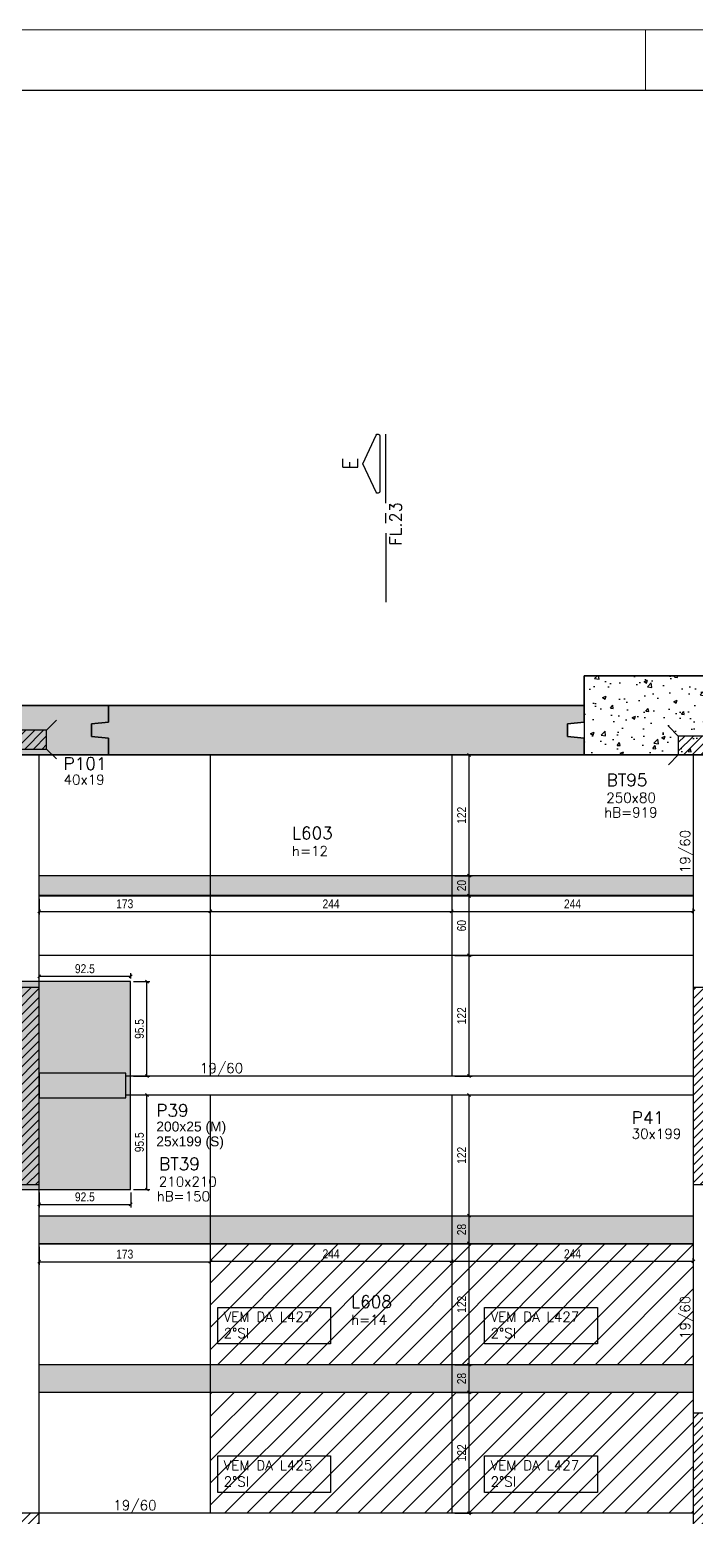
# Model space of a CAD drawing. Extents: x 1860 to 8661, y -614 to 3837.
# Drawn here: x 4656 to 5329, y 2336 to 3837 of the extents above; entities that cross this region are included whole.
import ezdxf
from ezdxf.enums import TextEntityAlignment as Align

# ---------------------------------------------------------------- set-up
doc = ezdxf.new("R2010")
doc.units = 0
for name, color, linetype in [('COTA', 241, 'Continuous'), ('F-AUX-RED', 1, 'Continuous'), ('F-BLOCOS', 3, 'Continuous'), ('F-BLOCOS-DIM', 2, 'Continuous'), ('F-BLOCOS-HACH', 1, 'Continuous'), ('F-BLOCOS-NOME', 3, 'Continuous'), ('F-CORTE-INDICAÇÃO', 4, 'Continuous'), ('F-LAJES-DIM', 2, 'Continuous'), ('F-LAJES-NOME', 4, 'Continuous'), ('F-PILARES-DIM', 172, 'Continuous'), ('F-PILARES-HACH', 174, 'Continuous'), ('F-PILARES-M', 170, 'Continuous'), ('F-PILARES-N', 170, 'Continuous'), ('F-PILARES-NASCE', 4, 'Continuous'), ('F-PILARES-NOME', 170, 'Continuous'), ('F-PILARES-S', 170, 'Continuous'), ('F-PILARES-V', 170, 'Continuous'), ('F-SOLIDO-EST', 252, 'Continuous'), ('F-VIGAS', 3, 'Continuous'), ('F-VIGAS-DIM', 2, 'Continuous'), ('Painéis', 200, 'Continuous')]:
    doc.layers.add(name, color=color, linetype=linetype)
doc.layers.add('FOLHA', color=255, linetype='Continuous', lineweight=5)
doc.layers.add('Hachura', color=251, linetype='Continuous', lineweight=9)
doc.styles.add('COTA TECNICA-50', font='techl___.ttf', dxfattribs={"height": 9})
doc.styles.add('MCP', font='romans.shx')
doc.styles.add('ROMANS', font='romans.shx')
doc.styles.get("Standard").update_dxf_attribs({"font": 'arial.ttf'})
doc.dimstyles.new('COTA PAINEL-50', dxfattribs={"dimtxt": 9, "dimasz": 3, "dimexe": 3, "dimexo": 3, "dimgap": 3, "dimtad": 1, "dimdec": 1, "dimzin": 12, "dimdsep": 46, "dimtxsty": 'COTA TECNICA-50', "dimblk1": 'OBLIQUE', "dimblk2": 'OBLIQUE', "dimsah": 1, "dimcen": 0.9, "dimclrd": 4, "dimclre": 4, "dimclrt": 240, "dimadec": 1, "dimazin": 3, "dimtfac": 1, "dimtdec": 1, "dimtmove": 0, "dimatfit": 3, "dimfxl": 1, "dimtolj": 1, "dimtzin": 12, "dimarcsym": 0})
pattern_1 = [(45, (4050.8626, 11455.262), (-4.4194174, 4.4194174), [])]

# ---------------------------------------------------------------- blocks, each defined once
blk = doc.blocks.new('*U79')
at = {"layer": 'F-CORTE-INDICAÇÃO'}
for p, q in [((70, 0), (0, 0)), ((80, 0), (90, 0)), ((100, 0), (170, 0))]:
    blk.add_line(p, q, dxfattribs=at)
blk.add_lwpolyline([(112, 6, -0.802585), (111.2, 9.8), (140, 23.3), (168.8, 9.8, -0.802585), (168, 6)], format="xyb", close=True, dxfattribs=at)
at = {"layer": 'F-CORTE-INDICAÇÃO', "style": 'ROMANS'}
blk.add_attdef('CORTE', text='', height=15, dxfattribs=at).set_placement((140, 35.8), align=Align.MIDDLE_CENTER)
at = {"layer": 'F-CORTE-INDICAÇÃO', "color": 2, "style": 'ROMANS'}
blk.add_attdef('FOLHA', text='', height=12, dxfattribs=at).set_placement((79.3, -10), align=Align.MIDDLE_CENTER)
blk = doc.blocks.new('_Oblique')
at = {"color": 0, "linetype": 'ByBlock', "lineweight": -2}
blk.add_line((-0.5, -0.5), (0.5, 0.5), dxfattribs=at)
blk = doc.blocks.new('*D1399')
at = {"layer": 'Defpoints', "color": 0, "transparency": 16777216}
for p in [(4665.9, 2610.8), (4838.9, 2610.8), (4838.9, 2592.8)]:
    blk.add_point(p, dxfattribs=at)
at = {"layer": 'Painéis', "color": 4, "lineweight": -2, "transparency": 16777216}
for p, q in [((4665.9, 2607.8), (4665.9, 2589.8)), ((4838.9, 2607.8), (4838.9, 2589.8)), ((4665.9, 2592.8), (4838.9, 2592.8))]:
    blk.add_line(p, q, dxfattribs=at)
at = {"layer": 'Painéis', "color": 4, "lineweight": -2, "transparency": 16777216, "xscale": 3, "yscale": 3, "zscale": 3, "rotation": 180}
blk.add_blockref('_Oblique', (4665.9, 2592.8), dxfattribs=at)
at = {"layer": 'Painéis', "color": 4, "lineweight": -2, "transparency": 16777216, "xscale": 3, "yscale": 3, "zscale": 3}
blk.add_blockref('_Oblique', (4838.9, 2592.8), dxfattribs=at)
at = {"layer": 'Painéis', "color": 240, "transparency": 16777216, "insert": (4752.4, 2600.5), "char_height": 9, "attachment_point": 5, "style": 'COTA TECNICA-50'}
blk.add_mtext('\\A1;173', dxfattribs=at)
blk = doc.blocks.new('*D1400')
at = {"layer": 'Defpoints', "color": 0, "transparency": 16777216}
for p in [(4838.9, 2611.3), (5082.9, 2593.3), (5082.9, 2593.3)]:
    blk.add_point(p, dxfattribs=at)
at = {"layer": 'Painéis', "color": 4, "lineweight": -2, "transparency": 16777216}
for p, q in [((4838.9, 2608.3), (4838.9, 2590.3)), ((4838.9, 2593.3), (5082.9, 2593.3))]:
    blk.add_line(p, q, dxfattribs=at)
at = {"layer": 'Painéis', "color": 4, "lineweight": -2, "transparency": 16777216, "xscale": 3, "yscale": 3, "zscale": 3, "rotation": 180}
blk.add_blockref('_Oblique', (4838.9, 2593.3), dxfattribs=at)
at = {"layer": 'Painéis', "color": 4, "lineweight": -2, "transparency": 16777216, "xscale": 3, "yscale": 3, "zscale": 3}
blk.add_blockref('_Oblique', (5082.9, 2593.3), dxfattribs=at)
at = {"layer": 'Painéis', "color": 240, "transparency": 16777216, "insert": (4960.9, 2600.9), "char_height": 9, "attachment_point": 5, "style": 'COTA TECNICA-50'}
blk.add_mtext('\\A1;244', dxfattribs=at)
blk = doc.blocks.new('*D1401')
at = {"layer": 'Defpoints', "color": 0, "transparency": 16777216}
for p in [(5082.9, 2593.3), (5326.9, 2593.3), (5326.9, 2591.3)]:
    blk.add_point(p, dxfattribs=at)
at = {"layer": 'Painéis', "color": 4, "lineweight": -2, "transparency": 16777216}
for p, q in [((5082.9, 2593.3), (5326.9, 2593.3)), ((5326.9, 2594.3), (5326.9, 2596.3))]:
    blk.add_line(p, q, dxfattribs=at)
at = {"layer": 'Painéis', "color": 4, "lineweight": -2, "transparency": 16777216, "xscale": 3, "yscale": 3, "zscale": 3, "rotation": 180}
blk.add_blockref('_Oblique', (5082.9, 2593.3), dxfattribs=at)
at = {"layer": 'Painéis', "color": 4, "lineweight": -2, "transparency": 16777216, "xscale": 3, "yscale": 3, "zscale": 3}
blk.add_blockref('_Oblique', (5326.9, 2593.3), dxfattribs=at)
at = {"layer": 'Painéis', "color": 240, "transparency": 16777216, "insert": (5204.9, 2600.9), "char_height": 9, "attachment_point": 5, "style": 'COTA TECNICA-50'}
blk.add_mtext('\\A1;244', dxfattribs=at)
blk = doc.blocks.new('*D1411')
at = {"layer": 'Defpoints', "color": 0, "transparency": 16777216}
for p in [(5082.9, 2460.8), (5100.4, 2460.8), (5082.9, 2338.8)]:
    blk.add_point(p, dxfattribs=at)
at = {"layer": 'Painéis', "color": 4, "lineweight": -2, "transparency": 16777216}
for p, q in [((5085.9, 2460.8), (5103.4, 2460.8)), ((5100.4, 2338.8), (5100.4, 2460.8)), ((5085.9, 2338.8), (5103.4, 2338.8))]:
    blk.add_line(p, q, dxfattribs=at)
at = {"layer": 'Painéis', "color": 4, "lineweight": -2, "transparency": 16777216, "xscale": 3, "yscale": 3, "zscale": 3}
for p, rotation in [((5100.4, 2460.8), 90), ((5100.4, 2338.8), 270)]:
    blk.add_blockref('_Oblique', p, dxfattribs=dict(at, rotation=rotation))
at = {"layer": 'Painéis', "color": 240, "transparency": 16777216, "insert": (5092.9, 2399.8), "char_height": 9, "attachment_point": 5, "rotation": 90, "style": 'COTA TECNICA-50'}
blk.add_mtext('\\A1;122', dxfattribs=at)
blk = doc.blocks.new('*D1412')
at = {"layer": 'Defpoints', "color": 0, "transparency": 16777216}
for p in [(5082.9, 2488.8), (5100.4, 2488.8), (5082.9, 2460.8)]:
    blk.add_point(p, dxfattribs=at)
at = {"layer": 'Painéis', "color": 4, "lineweight": -2, "transparency": 16777216}
for p, q in [((5085.9, 2488.8), (5103.4, 2488.8)), ((5100.4, 2460.8), (5100.4, 2488.8)), ((5085.9, 2460.8), (5103.4, 2460.8))]:
    blk.add_line(p, q, dxfattribs=at)
at = {"layer": 'Painéis', "color": 4, "lineweight": -2, "transparency": 16777216, "xscale": 3, "yscale": 3, "zscale": 3}
for p, rotation in [((5100.4, 2488.8), 90), ((5100.4, 2460.8), 270)]:
    blk.add_blockref('_Oblique', p, dxfattribs=dict(at, rotation=rotation))
at = {"layer": 'Painéis', "color": 240, "transparency": 16777216, "insert": (5092.9, 2474.8), "char_height": 9, "attachment_point": 5, "rotation": 90, "style": 'COTA TECNICA-50'}
blk.add_mtext('\\A1;28', dxfattribs=at)
blk = doc.blocks.new('*D1413')
at = {"layer": 'Defpoints', "color": 0, "transparency": 16777216}
for p in [(5082.9, 2610.8), (5100.4, 2610.8), (5082.9, 2488.8)]:
    blk.add_point(p, dxfattribs=at)
at = {"layer": 'Painéis', "color": 4, "lineweight": -2, "transparency": 16777216}
for p, q in [((5085.9, 2610.8), (5103.4, 2610.8)), ((5100.4, 2488.8), (5100.4, 2610.8)), ((5085.9, 2488.8), (5103.4, 2488.8))]:
    blk.add_line(p, q, dxfattribs=at)
at = {"layer": 'Painéis', "color": 4, "lineweight": -2, "transparency": 16777216, "xscale": 3, "yscale": 3, "zscale": 3}
for p, rotation in [((5100.4, 2610.8), 90), ((5100.4, 2488.8), 270)]:
    blk.add_blockref('_Oblique', p, dxfattribs=dict(at, rotation=rotation))
at = {"layer": 'Painéis', "color": 240, "transparency": 16777216, "insert": (5092.9, 2549.8), "char_height": 9, "attachment_point": 5, "rotation": 90, "style": 'COTA TECNICA-50'}
blk.add_mtext('\\A1;122', dxfattribs=at)
blk = doc.blocks.new('*D1414')
at = {"layer": 'Defpoints', "color": 0, "transparency": 16777216}
for p in [(5082.9, 2639.3), (5100.4, 2639.3), (5082.9, 2611.3)]:
    blk.add_point(p, dxfattribs=at)
at = {"layer": 'Painéis', "color": 4, "lineweight": -2, "transparency": 16777216}
for p, q in [((5085.9, 2639.3), (5103.4, 2639.3)), ((5100.4, 2611.3), (5100.4, 2639.3)), ((5085.9, 2611.3), (5103.4, 2611.3))]:
    blk.add_line(p, q, dxfattribs=at)
at = {"layer": 'Painéis', "color": 4, "lineweight": -2, "transparency": 16777216, "xscale": 3, "yscale": 3, "zscale": 3}
for p, rotation in [((5100.4, 2639.3), 90), ((5100.4, 2611.3), 270)]:
    blk.add_blockref('_Oblique', p, dxfattribs=dict(at, rotation=rotation))
at = {"layer": 'Painéis', "color": 240, "transparency": 16777216, "insert": (5092.9, 2625.3), "char_height": 9, "attachment_point": 5, "rotation": 90, "style": 'COTA TECNICA-50'}
blk.add_mtext('\\A1;28', dxfattribs=at)
blk = doc.blocks.new('*D1415')
at = {"layer": 'Defpoints', "color": 0, "transparency": 16777216}
for p in [(5082.9, 2761.3), (5100.4, 2761.3), (5082.9, 2639.3)]:
    blk.add_point(p, dxfattribs=at)
at = {"layer": 'Painéis', "color": 4, "lineweight": -2, "transparency": 16777216}
for p, q in [((5085.9, 2761.3), (5103.4, 2761.3)), ((5100.4, 2639.3), (5100.4, 2761.3)), ((5085.9, 2639.3), (5103.4, 2639.3))]:
    blk.add_line(p, q, dxfattribs=at)
at = {"layer": 'Painéis', "color": 4, "lineweight": -2, "transparency": 16777216, "xscale": 3, "yscale": 3, "zscale": 3}
for p, rotation in [((5100.4, 2761.3), 90), ((5100.4, 2639.3), 270)]:
    blk.add_blockref('_Oblique', p, dxfattribs=dict(at, rotation=rotation))
at = {"layer": 'Painéis', "color": 240, "transparency": 16777216, "insert": (5092.9, 2700.3), "char_height": 9, "attachment_point": 5, "rotation": 90, "style": 'COTA TECNICA-50'}
blk.add_mtext('\\A1;122', dxfattribs=at)
blk = doc.blocks.new('*D1416')
at = {"layer": 'Defpoints', "color": 0, "transparency": 16777216}
for p in [(4665.9, 2665.8), (4758.4, 2665.8), (4758.4, 2650.7)]:
    blk.add_point(p, dxfattribs=at)
at = {"layer": 'Painéis', "color": 4, "lineweight": -2, "transparency": 16777216}
for p, q in [((4665.9, 2662.8), (4665.9, 2647.7)), ((4758.4, 2662.8), (4758.4, 2647.7)), ((4665.9, 2650.7), (4758.4, 2650.7))]:
    blk.add_line(p, q, dxfattribs=at)
at = {"layer": 'Painéis', "color": 4, "lineweight": -2, "transparency": 16777216, "xscale": 3, "yscale": 3, "zscale": 3, "rotation": 180}
blk.add_blockref('_Oblique', (4665.9, 2650.7), dxfattribs=at)
at = {"layer": 'Painéis', "color": 4, "lineweight": -2, "transparency": 16777216, "xscale": 3, "yscale": 3, "zscale": 3}
blk.add_blockref('_Oblique', (4758.4, 2650.7), dxfattribs=at)
at = {"layer": 'Painéis', "color": 240, "transparency": 16777216, "insert": (4712.1, 2658.3), "char_height": 9, "attachment_point": 5, "style": 'COTA TECNICA-50'}
blk.add_mtext('\\A1;92.5', dxfattribs=at)
blk = doc.blocks.new('*D1417')
at = {"layer": 'Defpoints', "color": 0, "transparency": 16777216}
for p in [(4758.4, 2761.3), (4774.8, 2761.3), (4758.4, 2665.8)]:
    blk.add_point(p, dxfattribs=at)
at = {"layer": 'Painéis', "color": 4, "lineweight": -2, "transparency": 16777216}
for p, q in [((4761.4, 2761.3), (4777.8, 2761.3)), ((4774.8, 2665.8), (4774.8, 2761.3)), ((4761.4, 2665.8), (4777.8, 2665.8))]:
    blk.add_line(p, q, dxfattribs=at)
at = {"layer": 'Painéis', "color": 4, "lineweight": -2, "transparency": 16777216, "xscale": 3, "yscale": 3, "zscale": 3}
for p, rotation in [((4774.8, 2761.3), 90), ((4774.8, 2665.8), 270)]:
    blk.add_blockref('_Oblique', p, dxfattribs=dict(at, rotation=rotation))
at = {"layer": 'Painéis', "color": 240, "transparency": 16777216, "insert": (4767.2, 2713.5), "char_height": 9, "attachment_point": 5, "rotation": 90, "style": 'COTA TECNICA-50'}
blk.add_mtext('\\A1;95.5', dxfattribs=at)
blk = doc.blocks.new('*D1435')
at = {"layer": 'Defpoints', "color": 0, "transparency": 16777216}
for p in [(4665.9, 2875.8), (4758.4, 2881.2), (4758.4, 2875.8)]:
    blk.add_point(p, dxfattribs=at)
at = {"layer": 'Painéis', "color": 4, "lineweight": -2, "transparency": 16777216}
for p, q in [((4665.9, 2878.8), (4665.9, 2884.2)), ((4758.4, 2878.8), (4758.4, 2884.2)), ((4665.9, 2881.2), (4758.4, 2881.2))]:
    blk.add_line(p, q, dxfattribs=at)
at = {"layer": 'Painéis', "color": 4, "lineweight": -2, "transparency": 16777216, "xscale": 3, "yscale": 3, "zscale": 3, "rotation": 180}
blk.add_blockref('_Oblique', (4665.9, 2881.2), dxfattribs=at)
at = {"layer": 'Painéis', "color": 4, "lineweight": -2, "transparency": 16777216, "xscale": 3, "yscale": 3, "zscale": 3}
blk.add_blockref('_Oblique', (4758.4, 2881.2), dxfattribs=at)
at = {"layer": 'Painéis', "color": 240, "transparency": 16777216, "insert": (4712.1, 2888.8), "char_height": 9, "attachment_point": 5, "style": 'COTA TECNICA-50'}
blk.add_mtext('\\A1;92.5', dxfattribs=at)
blk = doc.blocks.new('*D1436')
at = {"layer": 'Defpoints', "color": 0, "transparency": 16777216}
for p in [(4758.4, 2875.8), (4774.8, 2875.8), (4758.4, 2780.3)]:
    blk.add_point(p, dxfattribs=at)
at = {"layer": 'Painéis', "color": 4, "lineweight": -2, "transparency": 16777216}
for p, q in [((4761.4, 2875.8), (4777.8, 2875.8)), ((4774.8, 2780.3), (4774.8, 2875.8)), ((4761.4, 2780.3), (4777.8, 2780.3))]:
    blk.add_line(p, q, dxfattribs=at)
at = {"layer": 'Painéis', "color": 4, "lineweight": -2, "transparency": 16777216, "xscale": 3, "yscale": 3, "zscale": 3}
for p, rotation in [((4774.8, 2875.8), 90), ((4774.8, 2780.3), 270)]:
    blk.add_blockref('_Oblique', p, dxfattribs=dict(at, rotation=rotation))
at = {"layer": 'Painéis', "color": 240, "transparency": 16777216, "insert": (4767.2, 2828), "char_height": 9, "attachment_point": 5, "rotation": 90, "style": 'COTA TECNICA-50'}
blk.add_mtext('\\A1;95.5', dxfattribs=at)
blk = doc.blocks.new('*D1440')
at = {"layer": 'Defpoints', "color": 0, "transparency": 16777216}
for p in [(5082.9, 2902.3), (5100.4, 2902.3), (5082.9, 2780.3)]:
    blk.add_point(p, dxfattribs=at)
at = {"layer": 'Painéis', "color": 4, "lineweight": -2, "transparency": 16777216}
for p, q in [((5085.9, 2902.3), (5103.4, 2902.3)), ((5100.4, 2780.3), (5100.4, 2902.3)), ((5085.9, 2780.3), (5103.4, 2780.3))]:
    blk.add_line(p, q, dxfattribs=at)
at = {"layer": 'Painéis', "color": 4, "lineweight": -2, "transparency": 16777216, "xscale": 3, "yscale": 3, "zscale": 3}
for p, rotation in [((5100.4, 2902.3), 90), ((5100.4, 2780.3), 270)]:
    blk.add_blockref('_Oblique', p, dxfattribs=dict(at, rotation=rotation))
at = {"layer": 'Painéis', "color": 240, "transparency": 16777216, "insert": (5092.9, 2841.3), "char_height": 9, "attachment_point": 5, "rotation": 90, "style": 'COTA TECNICA-50'}
blk.add_mtext('\\A1;122', dxfattribs=at)
blk = doc.blocks.new('*D1441')
at = {"layer": 'Defpoints', "color": 0, "transparency": 16777216}
for p in [(5082.9, 2962.3), (5100.4, 2962.3), (5082.9, 2902.3)]:
    blk.add_point(p, dxfattribs=at)
at = {"layer": 'Painéis', "color": 4, "lineweight": -2, "transparency": 16777216}
for p, q in [((5085.9, 2962.3), (5103.4, 2962.3)), ((5100.4, 2902.3), (5100.4, 2962.3)), ((5085.9, 2902.3), (5103.4, 2902.3))]:
    blk.add_line(p, q, dxfattribs=at)
at = {"layer": 'Painéis', "color": 4, "lineweight": -2, "transparency": 16777216, "xscale": 3, "yscale": 3, "zscale": 3}
for p, rotation in [((5100.4, 2962.3), 90), ((5100.4, 2902.3), 270)]:
    blk.add_blockref('_Oblique', p, dxfattribs=dict(at, rotation=rotation))
at = {"layer": 'Painéis', "color": 240, "transparency": 16777216, "insert": (5092.9, 2932.3), "char_height": 9, "attachment_point": 5, "rotation": 90, "style": 'COTA TECNICA-50'}
blk.add_mtext('\\A1;60', dxfattribs=at)
blk = doc.blocks.new('*D1442')
at = {"layer": 'Defpoints', "color": 0, "transparency": 16777216}
for p in [(5082.9, 2982.8), (5100.4, 2982.8), (5082.9, 2962.8)]:
    blk.add_point(p, dxfattribs=at)
at = {"layer": 'Painéis', "color": 4, "lineweight": -2, "transparency": 16777216}
for p, q in [((5085.9, 2982.8), (5103.4, 2982.8)), ((5100.4, 2962.8), (5100.4, 2982.8)), ((5085.9, 2962.8), (5103.4, 2962.8))]:
    blk.add_line(p, q, dxfattribs=at)
at = {"layer": 'Painéis', "color": 4, "lineweight": -2, "transparency": 16777216, "xscale": 3, "yscale": 3, "zscale": 3}
for p, rotation in [((5100.4, 2982.8), 90), ((5100.4, 2962.8), 270)]:
    blk.add_blockref('_Oblique', p, dxfattribs=dict(at, rotation=rotation))
at = {"layer": 'Painéis', "color": 240, "transparency": 16777216, "insert": (5092.9, 2972.8), "char_height": 9, "attachment_point": 5, "rotation": 90, "style": 'COTA TECNICA-50'}
blk.add_mtext('\\A1;20', dxfattribs=at)
blk = doc.blocks.new('*D1443')
at = {"layer": 'Defpoints', "color": 0, "transparency": 16777216}
for p in [(5082.9, 3104.8), (5100.4, 3104.8), (5082.9, 2982.8)]:
    blk.add_point(p, dxfattribs=at)
at = {"layer": 'Painéis', "color": 4, "lineweight": -2, "transparency": 16777216}
for p, q in [((5085.9, 3104.8), (5103.4, 3104.8)), ((5100.4, 2982.8), (5100.4, 3104.8)), ((5085.9, 2982.8), (5103.4, 2982.8))]:
    blk.add_line(p, q, dxfattribs=at)
at = {"layer": 'Painéis', "color": 4, "lineweight": -2, "transparency": 16777216, "xscale": 3, "yscale": 3, "zscale": 3}
for p, rotation in [((5100.4, 3104.8), 90), ((5100.4, 2982.8), 270)]:
    blk.add_blockref('_Oblique', p, dxfattribs=dict(at, rotation=rotation))
at = {"layer": 'Painéis', "color": 240, "transparency": 16777216, "insert": (5092.9, 3043.8), "char_height": 9, "attachment_point": 5, "rotation": 90, "style": 'COTA TECNICA-50'}
blk.add_mtext('\\A1;122', dxfattribs=at)
blk = doc.blocks.new('*D1457')
at = {"layer": 'Defpoints', "color": 0, "transparency": 16777216}
for p in [(4665.9, 2962.3), (4838.9, 2962.3), (4838.9, 2946.7)]:
    blk.add_point(p, dxfattribs=at)
at = {"layer": 'Painéis', "color": 4, "lineweight": -2, "transparency": 16777216}
for p, q in [((4665.9, 2959.3), (4665.9, 2943.7)), ((4838.9, 2959.3), (4838.9, 2943.7)), ((4665.9, 2946.7), (4838.9, 2946.7))]:
    blk.add_line(p, q, dxfattribs=at)
at = {"layer": 'Painéis', "color": 4, "lineweight": -2, "transparency": 16777216, "xscale": 3, "yscale": 3, "zscale": 3, "rotation": 180}
blk.add_blockref('_Oblique', (4665.9, 2946.7), dxfattribs=at)
at = {"layer": 'Painéis', "color": 4, "lineweight": -2, "transparency": 16777216, "xscale": 3, "yscale": 3, "zscale": 3}
blk.add_blockref('_Oblique', (4838.9, 2946.7), dxfattribs=at)
at = {"layer": 'Painéis', "color": 240, "transparency": 16777216, "insert": (4752.4, 2954.4), "char_height": 9, "attachment_point": 5, "style": 'COTA TECNICA-50'}
blk.add_mtext('\\A1;173', dxfattribs=at)
blk = doc.blocks.new('*D1458')
at = {"layer": 'Defpoints', "color": 0, "transparency": 16777216}
for p in [(4838.9, 2962.3), (5082.9, 2947.4), (5082.9, 2946.7)]:
    blk.add_point(p, dxfattribs=at)
at = {"layer": 'Painéis', "color": 4, "lineweight": -2, "transparency": 16777216}
for p, q in [((4838.9, 2959.3), (4838.9, 2943.7)), ((4838.9, 2946.7), (5082.9, 2946.7)), ((5082.9, 2944.4), (5082.9, 2943.7))]:
    blk.add_line(p, q, dxfattribs=at)
at = {"layer": 'Painéis', "color": 4, "lineweight": -2, "transparency": 16777216, "xscale": 3, "yscale": 3, "zscale": 3, "rotation": 180}
blk.add_blockref('_Oblique', (4838.9, 2946.7), dxfattribs=at)
at = {"layer": 'Painéis', "color": 4, "lineweight": -2, "transparency": 16777216, "xscale": 3, "yscale": 3, "zscale": 3}
blk.add_blockref('_Oblique', (5082.9, 2946.7), dxfattribs=at)
at = {"layer": 'Painéis', "color": 240, "transparency": 16777216, "insert": (4960.9, 2954.3), "char_height": 9, "attachment_point": 5, "style": 'COTA TECNICA-50'}
blk.add_mtext('\\A1;244', dxfattribs=at)
blk = doc.blocks.new('*D1459')
at = {"layer": 'Defpoints', "color": 0, "transparency": 16777216}
for p in [(5082.9, 2947.4), (5326.9, 2946.7), (5326.9, 2941.8)]:
    blk.add_point(p, dxfattribs=at)
at = {"layer": 'Painéis', "color": 4, "lineweight": -2, "transparency": 16777216}
for p, q in [((5082.9, 2946.7), (5326.9, 2946.7)), ((5082.9, 2944.4), (5082.9, 2943.7)), ((5326.9, 2944.8), (5326.9, 2949.7))]:
    blk.add_line(p, q, dxfattribs=at)
at = {"layer": 'Painéis', "color": 4, "lineweight": -2, "transparency": 16777216, "xscale": 3, "yscale": 3, "zscale": 3, "rotation": 180}
blk.add_blockref('_Oblique', (5082.9, 2946.7), dxfattribs=at)
at = {"layer": 'Painéis', "color": 4, "lineweight": -2, "transparency": 16777216, "xscale": 3, "yscale": 3, "zscale": 3}
blk.add_blockref('_Oblique', (5326.9, 2946.7), dxfattribs=at)
at = {"layer": 'Painéis', "color": 240, "transparency": 16777216, "insert": (5204.9, 2954.3), "char_height": 9, "attachment_point": 5, "style": 'COTA TECNICA-50'}
blk.add_mtext('\\A1;244', dxfattribs=at)

msp = doc.modelspace()

# ---------------------------------------------------------------- hatches: boundary and pattern name
at = {"layer": 'F-AUX-RED', "linetype": 'Continuous'}
h = msp.add_hatch(dxfattribs=at)
h.set_pattern_fill('AR-CONC', color=256, scale=5)
h.set_pattern_definition([(50, (3284.363, 955.262), (35.863, -3.1376), [3.75, -41.25]), (355, (3284.363, 955.262), (-6.93757, 37.6096), [3, -33]), (100.4514, (3287.35, 955), (28.92544, 34.472), [3.187, -35.0571]), (46.1842, (3284.363, 965.26), (53.36207, -8.27596), [5.625, -61.875]), (96.6356, (3288.81, 964.57), (46.7331, 48.7059), [4.7805, -52.5857]), (351.1842, (3284.36, 965.26), (46.7331, 48.7059), [4.5, -49.5]), (21, (3289.363, 962.762), (29.84535, -20.13094), [3.75, -41.25]), (326, (3289.363, 962.762), (12.16577, 36.2575), [3, -33]), (71.4514, (3291.85, 961.085), (42.0111, 16.12656), [3.187, -35.0571]), (37.5, (3284.363, 955.262), (0.607993, 16.644693), [0, -32.6, 0, -33.5, 0, -33.125]), (7.5, (3284.363, 955.262), (13.15348, 19.72059), [0, -19.1, 0, -31.85, 0, -12.625]), (327.5, (3273.213, 955.262), (26.69112, -1.127744), [0, -12.5, 0, -39, 0, -51.75]), (317.5, (3268.213, 955.262), (29.1593, 5.00525), [0, -16.25, 0, -25.9, 0, -36.75])])
h.paths.add_polyline_path([(5341.86, 3184.76), (5216.86, 3184.76), (5216.86, 3104.76), (5466.86, 3104.76), (5466.86, 3184.76)])
at = {"layer": 'F-BLOCOS-HACH', "linetype": 'Continuous'}
h = msp.add_hatch(dxfattribs=at)
h.set_pattern_fill('AR-CONC', color=256, scale=5)
h.set_pattern_definition([(50, (4050.863, 1455.262), (35.863, -3.1376), [3.75, -41.25]), (355, (4050.863, 1455.262), (-6.9376, 37.6096), [3, -33]), (100.4514, (4053.85, 1455), (28.92544, 34.472), [3.187, -35.0571]), (46.1842, (4050.863, 1465.26), (53.3621, -8.276), [5.625, -61.875]), (96.6356, (4055.31, 1464.57), (46.7331, 48.7059), [4.7805, -52.5857]), (351.1842, (4050.86, 1465.26), (46.7331, 48.706), [4.5, -49.5]), (21, (4055.863, 1462.762), (29.84535, -20.13094), [3.75, -41.25]), (326, (4055.863, 1462.762), (12.1658, 36.2575), [3, -33]), (71.4514, (4058.35, 1461.085), (42.0111, 16.12656), [3.187, -35.0571]), (37.5, (4050.863, 1455.262), (0.60799, 16.64469), [0, -32.6, 0, -33.5, 0, -33.125]), (7.5, (4050.863, 1455.262), (13.15348, 19.72059), [0, -19.1, 0, -31.85, 0, -12.625]), (327.5, (4039.713, 1455.262), (26.69112, -1.12774), [0, -12.5, 0, -39, 0, -51.75]), (317.5, (4034.713, 1455.262), (29.1593, 5.00525), [0, -16.25, 0, -25.9, 0, -36.75])])
h.paths.add_polyline_path([(2929.36, 2875.26), (2719.36, 2875.26), (2719.36, 2770.26), (2719.36, 2665.26), (2929.36, 2665.26)])
h.paths.add_polyline_path([(3606.36, 2875.76), (3396.36, 2875.76), (3396.36, 2770.76), (3396.36, 2665.76), (3606.36, 2665.76)])
h.paths.add_polyline_path([(4286.36, 2875.76), (4076.36, 2875.76), (4076.36, 2770.76), (4076.36, 2665.76), (4286.36, 2665.76)])
h.paths.add_polyline_path([(4758.36, 2875.76), (4548.36, 2875.76), (4548.36, 2770.76), (4548.36, 2665.76), (4758.36, 2665.76)])
at = {"layer": 'F-PILARES-HACH', "linetype": 'Continuous'}
h = msp.add_hatch(dxfattribs=at)
h.set_pattern_fill('ANSI31', color=256, scale=50, style=0)
h.set_pattern_definition(pattern_1)
h.paths.add_polyline_path([(4633.36, 3110.76), (4673.36, 3110.76), (4673.36, 3129.76), (4633.36, 3129.76)], flags=16)
h = msp.add_hatch(dxfattribs=at)
h.set_pattern_fill('ANSI31', color=256, scale=50, style=0)
h.set_pattern_definition(pattern_1)
h.paths.add_polyline_path([(5311.86, 3104.76), (5371.86, 3104.76), (5371.86, 3123.76), (5311.86, 3123.76)])
h = msp.add_hatch(dxfattribs=at)
h.set_pattern_fill('ANSI31', color=256, scale=50, style=0)
h.set_pattern_definition(pattern_1)
h.paths.add_polyline_path([(4640.86, 2670.76), (4665.86, 2670.76), (4665.86, 2869.76), (4640.86, 2869.76)], flags=16)
h = msp.add_hatch(dxfattribs=at)
h.set_pattern_fill('ANSI31', color=256, scale=50, style=0)
h.set_pattern_definition(pattern_1)
h.paths.add_polyline_path([(5326.86, 2670.76), (5356.86, 2670.76), (5356.86, 2869.76), (5326.86, 2869.76)], flags=16)
h = msp.add_hatch(dxfattribs=at)
h.set_pattern_fill('ANSI31', color=256, scale=50, style=0)
h.set_pattern_definition(pattern_1)
h.paths.add_polyline_path([(5326.86, 2264.76), (5356.86, 2264.76), (5356.86, 2439.76), (5326.86, 2439.76)], flags=16)
h = msp.add_hatch(dxfattribs=at)
h.set_pattern_fill('ANSI31', color=256, scale=50, style=0)
h.set_pattern_definition(pattern_1)
h.paths.add_polyline_path([(4646.86, 2100.76), (4665.86, 2100.76), (4665.86, 2338.76), (4646.86, 2338.76)], flags=16)
at = {"layer": 'F-SOLIDO-EST'}
h = msp.add_hatch(color=256, dxfattribs=at)
h.dxf.hatch_style = 1
h.paths.add_polyline_path([(4735.86, 3121.76), (4718.86, 3123.26), (4718.86, 3136.26), (4735.86, 3137.76), (4735.86, 3154.76), (4485.86, 3154.76), (4485.86, 3137.76), (4468.86, 3136.26), (4468.86, 3123.26), (4485.86, 3121.76), (4485.86, 3104.76), (4735.86, 3104.76)])
h = msp.add_hatch(color=256, dxfattribs=at)
h.dxf.hatch_style = 1
h.paths.add_polyline_path([(5199.86, 3136.26), (5216.86, 3137.76), (5216.86, 3154.76), (4735.86, 3154.76), (4735.86, 3137.76), (4718.86, 3136.26), (4718.86, 3123.26), (4735.86, 3121.76), (4735.86, 3104.76), (5216.86, 3104.76), (5216.86, 3121.76), (5199.86, 3123.26)])
at = {"layer": 'Hachura', "linetype": 'ByBlock'}
h = msp.add_hatch(color=256, dxfattribs=at)
h.dxf.hatch_style = 1
h.paths.add_polyline_path([(4838.86, 2962.76), (4838.86, 2982.76), (4665.86, 2982.76), (4665.86, 2962.76)])
h.paths.add_polyline_path([(5082.86, 2962.76), (5082.86, 2982.76), (4838.86, 2982.76), (4838.86, 2962.76)])
h.paths.add_polyline_path([(5082.86, 2982.76), (5082.86, 2962.76), (5326.86, 2962.76), (5326.86, 2982.76)])
h = msp.add_hatch(color=256, dxfattribs=at)
h.dxf.hatch_style = 1
h.paths.add_polyline_path([(4665.86, 2639.26), (4665.86, 2611.26), (4838.86, 2611.26), (4838.86, 2639.26)])
h.paths.add_polyline_path([(5082.86, 2611.26), (5082.86, 2639.26), (4838.86, 2639.26), (4838.86, 2611.26)])
h.paths.add_polyline_path([(5082.86, 2639.26), (5082.86, 2611.26), (5326.86, 2611.26), (5326.86, 2639.26)])
h.paths.add_polyline_path([(5082.86, 2488.76), (5082.86, 2460.76), (5326.86, 2460.76), (5326.86, 2488.76)])
h.paths.add_polyline_path([(5082.86, 2460.76), (5082.86, 2488.76), (4838.86, 2488.76), (4838.86, 2460.76)])
h.paths.add_polyline_path([(4665.86, 2488.76), (4665.86, 2460.76), (4838.86, 2460.76), (4838.86, 2488.76)])
h = msp.add_hatch(dxfattribs=at)
h.set_pattern_fill('ANSI31', color=256, scale=5)
h.paths.add_polyline_path([(5082.86, 2338.76), (5082.86, 2460.76), (4838.86, 2460.76), (4838.86, 2338.76)])
h.paths.add_polyline_path([(5082.86, 2460.76), (5082.86, 2338.76), (5326.86, 2338.76), (5326.86, 2439.76), (5326.86, 2460.76)])
h.paths.add_polyline_path([(5326.86, 2488.76), (5326.86, 2610.76), (5082.86, 2610.76), (5082.86, 2488.76)])
h.paths.add_polyline_path([(5082.86, 2488.76), (5082.86, 2610.76), (4838.86, 2610.76), (4838.86, 2488.76)])

# ---------------------------------------------------------------- linework, layer by layer
at = {"color": 30}
msp.add_line((2012.11, 3776.4), (8600.49, 3776.4), dxfattribs=at)
at = {"layer": 'COTA'}
for points in [[(4846.32, 2546.6), (4960.45, 2546.6), (4960.45, 2509.73), (4846.32, 2509.73)], [(5116.09, 2546.6), (5230.22, 2546.6), (5230.22, 2509.73), (5116.09, 2509.73)], [(4846.32, 2396.6), (4960.45, 2396.6), (4960.45, 2359.73), (4846.32, 2359.73)], [(5116.09, 2396.6), (5230.22, 2396.6), (5230.22, 2359.73), (5116.09, 2359.73)]]:
    msp.add_lwpolyline(points, close=True, dxfattribs=at)
at = {"layer": 'F-BLOCOS', "color": 2, "linetype": 'Continuous'}
for points in [[(5341.86, 3184.76), (5216.86, 3184.76), (5216.86, 3104.76), (5466.86, 3104.76), (5466.86, 3184.76), (5341.86, 3184.76)], [(4548.36, 2770.76), (4548.36, 2665.76), (4758.36, 2665.76), (4758.36, 2875.76), (4548.36, 2875.76), (4548.36, 2770.76)], [(4548.36, 2770.76), (4548.36, 2665.76), (4758.36, 2665.76), (4758.36, 2875.76), (4548.36, 2875.76), (4548.36, 2770.76)]]:
    msp.add_lwpolyline(points, dxfattribs=at)
at = {"layer": 'F-PILARES-M', "linetype": 'Continuous'}
msp.add_lwpolyline([(4753.36, 2783.26), (4665.86, 2783.26), (4665.86, 2758.26), (4753.36, 2758.26), (4753.36, 2783.26)], dxfattribs=at)
at = {"layer": 'F-PILARES-N', "linetype": 'Continuous'}
msp.add_lwpolyline([(4633.36, 3110.76), (4673.36, 3110.76), (4673.36, 3129.76), (4633.36, 3129.76), (4633.36, 3110.76)], dxfattribs=at)
at = {"layer": 'F-PILARES-NASCE', "linetype": 'Continuous'}
for p, q in [((4673.36, 3129.76), (4683.36, 3139.76)), ((4673.36, 3110.76), (4683.36, 3100.76))]:
    msp.add_line(p, q, dxfattribs=at)
at = {"layer": 'F-PILARES-NASCE'}
for p, q in [((5311.86, 3123.76), (5301.86, 3133.76)), ((5311.86, 3104.76), (5301.86, 3094.76))]:
    msp.add_line(p, q, dxfattribs=at)
at = {"layer": 'F-PILARES-S', "linetype": 'Continuous'}
for points in [[(5311.86, 3104.76), (5371.86, 3104.76), (5371.86, 3123.76), (5311.86, 3123.76), (5311.86, 3104.76)], [(5326.86, 2670.76), (5356.86, 2670.76), (5356.86, 2869.76), (5326.86, 2869.76), (5326.86, 2670.76)], [(5326.86, 2264.76), (5356.86, 2264.76), (5356.86, 2439.76), (5326.86, 2439.76), (5326.86, 2264.76)], [(4646.86, 2100.76), (4665.86, 2100.76), (4665.86, 2338.76), (4646.86, 2338.76), (4646.86, 2100.76)]]:
    msp.add_lwpolyline(points, dxfattribs=at)
at = {"layer": 'F-PILARES-V', "linetype": 'Continuous'}
msp.add_lwpolyline([(4640.86, 2670.76), (4665.86, 2670.76), (4665.86, 2869.76), (4640.86, 2869.76), (4640.86, 2670.76)], dxfattribs=at)
at = {"layer": 'F-VIGAS'}
for p, q in [((5466.86, 3184.76), (5216.86, 3184.76)), ((5216.86, 3184.76), (5216.86, 3137.76)), ((5216.86, 3137.76), (5216.86, 3184.76)), ((5216.86, 3184.76), (5466.86, 3184.76)), ((4735.86, 3154.76), (4485.86, 3154.76)), ((4485.86, 3154.76), (4735.86, 3154.76)), ((5216.86, 3154.76), (4735.86, 3154.76)), ((4735.86, 3154.76), (4735.86, 3137.76)), ((4735.86, 3137.76), (4735.86, 3154.76)), ((4735.86, 3154.76), (5216.86, 3154.76)), ((4735.86, 3137.76), (4735.86, 3154.76)), ((4735.86, 3154.76), (4735.86, 3137.76)), ((5216.86, 3137.76), (5216.86, 3154.76)), ((5216.86, 3154.76), (5216.86, 3137.76)), ((5216.86, 3137.76), (5216.86, 3154.76)), ((5216.86, 3154.76), (5216.86, 3137.76)), ((4735.86, 3137.76), (4718.86, 3136.26)), ((4718.86, 3136.26), (4735.86, 3137.76)), ((4718.86, 3136.26), (4735.86, 3137.76)), ((4735.86, 3137.76), (4718.86, 3136.26)), ((4718.86, 3136.26), (4718.86, 3123.26)), ((4718.86, 3123.26), (4718.86, 3136.26)), ((4718.86, 3123.26), (4718.86, 3136.26)), ((4718.86, 3136.26), (4718.86, 3123.26)), ((5216.86, 3137.76), (5199.86, 3136.26)), ((5199.86, 3136.26), (5216.86, 3137.76)), ((5199.86, 3136.26), (5216.86, 3137.76)), ((5216.86, 3137.76), (5199.86, 3136.26)), ((5199.86, 3136.26), (5199.86, 3123.26)), ((5199.86, 3123.26), (5199.86, 3136.26)), ((5199.86, 3123.26), (5199.86, 3136.26)), ((5199.86, 3136.26), (5199.86, 3123.26)), ((4718.86, 3123.26), (4735.86, 3121.76)), ((4735.86, 3121.76), (4718.86, 3123.26)), ((4735.86, 3121.76), (4718.86, 3123.26)), ((4718.86, 3123.26), (4735.86, 3121.76)), ((4735.86, 3121.76), (4735.86, 3104.76)), ((4735.86, 3104.76), (4735.86, 3121.76)), ((4735.86, 3104.76), (4735.86, 3121.76)), ((4735.86, 3121.76), (4735.86, 3104.76)), ((5199.86, 3123.26), (5216.86, 3121.76)), ((5216.86, 3121.76), (5199.86, 3123.26)), ((5216.86, 3121.76), (5199.86, 3123.26)), ((5199.86, 3123.26), (5216.86, 3121.76)), ((5216.86, 3121.76), (5216.86, 3104.76)), ((5216.86, 3104.76), (5216.86, 3121.76)), ((5216.86, 3104.76), (5216.86, 3121.76)), ((5216.86, 3121.76), (5216.86, 3104.76)), ((5216.86, 3121.76), (5216.86, 3104.76)), ((5216.86, 3104.76), (5216.86, 3121.76)), ((5216.86, 3104.76), (5216.86, 3121.76)), ((5216.86, 3121.76), (5216.86, 3104.76)), ((4485.86, 3104.76), (4735.86, 3104.76)), ((4735.86, 3104.76), (4485.86, 3104.76)), ((4735.86, 3104.76), (5216.86, 3104.76)), ((5216.86, 3104.76), (4735.86, 3104.76)), ((5216.86, 3104.76), (5466.86, 3104.76)), ((5466.86, 3104.76), (5216.86, 3104.76))]:
    msp.add_line(p, q, dxfattribs=at)
for points in [[(4665.86, 2783.26), (4665.86, 3104.76)], [(5326.86, 3104.76), (5326.86, 2869.76)], [(5326.86, 2780.26), (4753.36, 2780.26)], [(4665.86, 2338.76), (4665.86, 2758.26)], [(4753.36, 2761.26), (5326.86, 2761.26)], [(5326.86, 2670.76), (5326.86, 2439.76)], [(5326.86, 2338.76), (4665.86, 2338.76)]]:
    msp.add_lwpolyline(points, dxfattribs=at)
at = {"layer": 'FOLHA'}
for p, q in [((1859.7, 3837.36), (8661.45, 3837.36)), ((5278.65, 3837.36), (5278.65, 3776.4))]:
    msp.add_line(p, q, dxfattribs=at)
at = {"layer": 'Painéis'}
for p, q in [((5326.86, 2982.76), (4665.86, 2982.76)), ((5326.86, 2962.76), (4665.86, 2962.76)), ((5326.86, 2962.26), (4665.86, 2962.26))]:
    msp.add_line(p, q, dxfattribs=at)
for points in [[(4838.86, 3104.76), (4838.86, 2780.26)], [(5082.86, 3104.76), (5082.86, 2780.26)], [(5326.86, 2902.26), (4665.86, 2902.26)], [(4838.86, 2761.26), (4838.86, 2338.76)], [(5082.86, 2761.26), (5082.86, 2338.76)], [(4665.86, 2639.26), (5326.86, 2639.26)], [(4665.86, 2611.26), (5326.86, 2611.26)], [(4665.86, 2610.76), (5326.86, 2610.76)], [(5326.86, 2488.76), (4665.86, 2488.76)], [(5326.86, 2460.76), (4665.86, 2460.76)]]:
    msp.add_lwpolyline(points, dxfattribs=at)

# ---------------------------------------------------------------- block references
at = {"layer": 'F-CORTE-INDICAÇÃO', "linetype": 'Continuous', "rotation": 90}
msp.add_blockref('*U79', (5016.18, 3258.97), dxfattribs=at).add_auto_attribs({'FOLHA': 'FL.23', 'CORTE': 'E'})

# ---------------------------------------------------------------- texts
at = {"layer": 'COTA', "style": 'ROMANS'}
for s, p in [('VEM DA L427', (4852.38, 2532.2)), ('VEM DA L427', (5122.16, 2532.2)), ('2°SI', (4852.38, 2515.72)), ('2°SI', (5122.16, 2515.72)), ('VEM DA L425', (4852.38, 2382.2)), ('VEM DA L427', (5122.16, 2382.2)), ('2°SI', (4852.38, 2365.72)), ('2°SI', (5122.16, 2365.72))]:
    msp.add_text(s, height=10, dxfattribs=at).set_placement(p)
at = {"layer": 'F-BLOCOS-DIM', "linetype": 'Continuous', "style": 'MCP'}
for s, p in [('250x80', (5239.07, 3066.49)), ('210x210', (4786.8, 2678.76))]:
    msp.add_text(s, height=10, dxfattribs=at).set_placement(p, align=Align.TOP_LEFT)
for s, p in [(' hB=919', (5230.08, 3041.68)), (' hB=150', (4777.8, 2653.94))]:
    msp.add_text(s, height=10, dxfattribs=at).set_placement(p)
at = {"layer": 'F-BLOCOS-NOME', "linetype": 'Continuous', "style": 'MCP'}
for s, p in [('BT95', (5239.42, 3073.2)), ('BT39', (4787.15, 2685.46))]:
    msp.add_text(s, height=12.5, dxfattribs=at).set_placement(p)
at = {"layer": 'F-LAJES-DIM', "linetype": 'Continuous', "style": 'MCP'}
for s, p in [('h=12', (4921.39, 3002.71)), ('h=14', (4981.21, 2529.14))]:
    msp.add_text(s, height=10, dxfattribs=at).set_placement(p)
at = {"layer": 'F-LAJES-NOME', "linetype": 'Continuous', "style": 'MCP'}
for s, p in [('L603', (4921.39, 3019.71)), ('L608', (4981.21, 2546.14))]:
    msp.add_text(s, height=12.5, dxfattribs=at).set_placement(p)
at = {"layer": 'F-PILARES-DIM', "linetype": 'Continuous', "style": 'MCP'}
for s, p in [('40x19', (4690.55, 3074.85)), ('30x199', (5264.72, 2717.12))]:
    msp.add_text(s, height=10, dxfattribs=at).set_placement(p)
at = {"layer": 'F-PILARES-DIM', "linetype": 'Continuous'}
for s, p in [('200x25 (M)', (4784.3, 2724.39)), ('25x199 (S)', (4784.3, 2709.39))]:
    msp.add_text(s, height=10, dxfattribs=at).set_placement(p)
at = {"layer": 'F-PILARES-NOME', "linetype": 'Continuous', "style": 'MCP'}
for s, p in [('P101', (4690.55, 3089.85)), ('P39', (4784.3, 2739.39)), ('P41', (5264.72, 2732.12))]:
    msp.add_text(s, height=12.5, dxfattribs=at).set_placement(p)
at = {"layer": 'F-VIGAS-DIM', "linetype": 'Continuous', "style": 'MCP'}
for p in [(5323.74, 2985.42), (5323.74, 2514.76)]:
    msp.add_text('19/60', height=10, rotation=90, dxfattribs=at).set_placement(p)
for p in [(4828.36, 2783.39), (4740.86, 2341.89)]:
    msp.add_text('19/60', height=10, dxfattribs=at).set_placement(p)

# ---------------------------------------------------------------- dimensions: what is measured, and where the dimension line sits
at = {"layer": 'Painéis'}
for base, p1, p2, picture, middle in [((5100.44, 3104.76), (5082.86, 2982.76), (5082.86, 3104.76), '*D1443', (5092.89, 3043.76)), ((5100.44, 2962.26), (5082.86, 2902.26), (5082.86, 2962.26), '*D1441', (5092.85, 2932.26)), ((5100.44, 2761.26), (5082.86, 2639.26), (5082.86, 2761.26), '*D1415', (5092.89, 2700.26)), ((5100.44, 2610.76), (5082.86, 2488.76), (5082.86, 2610.76), '*D1413', (5092.89, 2549.76)), ((5100.44, 2488.76), (5082.86, 2460.76), (5082.86, 2488.76), '*D1412', (5092.86, 2474.76))]:
    dim = msp.add_linear_dim(base=base, p1=p1, p2=p2, angle=90, dimstyle='COTA PAINEL-50', override={"dimtmove": 1}, dxfattribs=at)
    dim.commit()
    dim.dimension.update_dxf_attribs({"geometry": picture, "text_midpoint": middle})
for base, p1, p2, picture, middle in [((5100.44, 2982.76), (5082.86, 2962.76), (5082.86, 2982.76), '*D1442', (5092.85, 2972.76)), ((5100.44, 2902.26), (5082.86, 2780.26), (5082.86, 2902.26), '*D1440', (5092.89, 2841.26)), ((4774.84, 2875.76), (4758.36, 2780.26), (4758.36, 2875.76), '*D1436', (4767.22, 2828.01)), ((4774.84, 2761.26), (4758.36, 2665.76), (4758.36, 2761.26), '*D1417', (4767.22, 2713.51)), ((5100.44, 2639.26), (5082.86, 2611.26), (5082.86, 2639.26), '*D1414', (5092.86, 2625.26)), ((5100.44, 2460.76), (5082.86, 2338.76), (5082.86, 2460.76), '*D1411', (5092.89, 2399.76))]:
    dim = msp.add_linear_dim(base=base, p1=p1, p2=p2, angle=90, dimstyle='COTA PAINEL-50', dxfattribs=at)
    dim.commit()
    dim.dimension.update_dxf_attribs({"geometry": picture, "text_midpoint": middle})
for base, p1, p2, picture, middle in [((4838.86, 2946.71), (4665.86, 2962.26), (4838.86, 2962.26), '*D1457', (4752.36, 2954.41)), ((4758.36, 2881.15), (4665.86, 2875.76), (4758.36, 2875.76), '*D1435', (4712.11, 2888.78)), ((4758.36, 2650.72), (4665.86, 2665.76), (4758.36, 2665.76), '*D1416', (4712.11, 2658.35)), ((4838.86, 2592.8), (4665.86, 2610.76), (4838.86, 2610.76), '*D1399', (4752.36, 2600.5))]:
    dim = msp.add_linear_dim(base=base, p1=p1, p2=p2, dimstyle='COTA PAINEL-50', dxfattribs=at)
    dim.commit()
    dim.dimension.update_dxf_attribs({"geometry": picture, "text_midpoint": middle})
for base, p1, p2, picture, middle in [((5082.86, 2946.71), (4838.86, 2962.26), (5082.86, 2947.39), '*D1458', (4960.86, 2954.27)), ((5326.86, 2946.71), (5082.86, 2947.39), (5326.86, 2941.83), '*D1459', (5204.86, 2954.27)), ((5082.86, 2593.3), (4838.86, 2611.26), (5082.86, 2593.3), '*D1400', (4960.86, 2600.86)), ((5326.86, 2593.3), (5082.86, 2593.3), (5326.86, 2591.33), '*D1401', (5204.86, 2600.86))]:
    dim = msp.add_linear_dim(base=base, p1=p1, p2=p2, dimstyle='COTA PAINEL-50', override={"dimtmove": 1}, dxfattribs=at)
    dim.commit()
    dim.dimension.update_dxf_attribs({"geometry": picture, "text_midpoint": middle})

doc.saveas('drawing.dxf')
